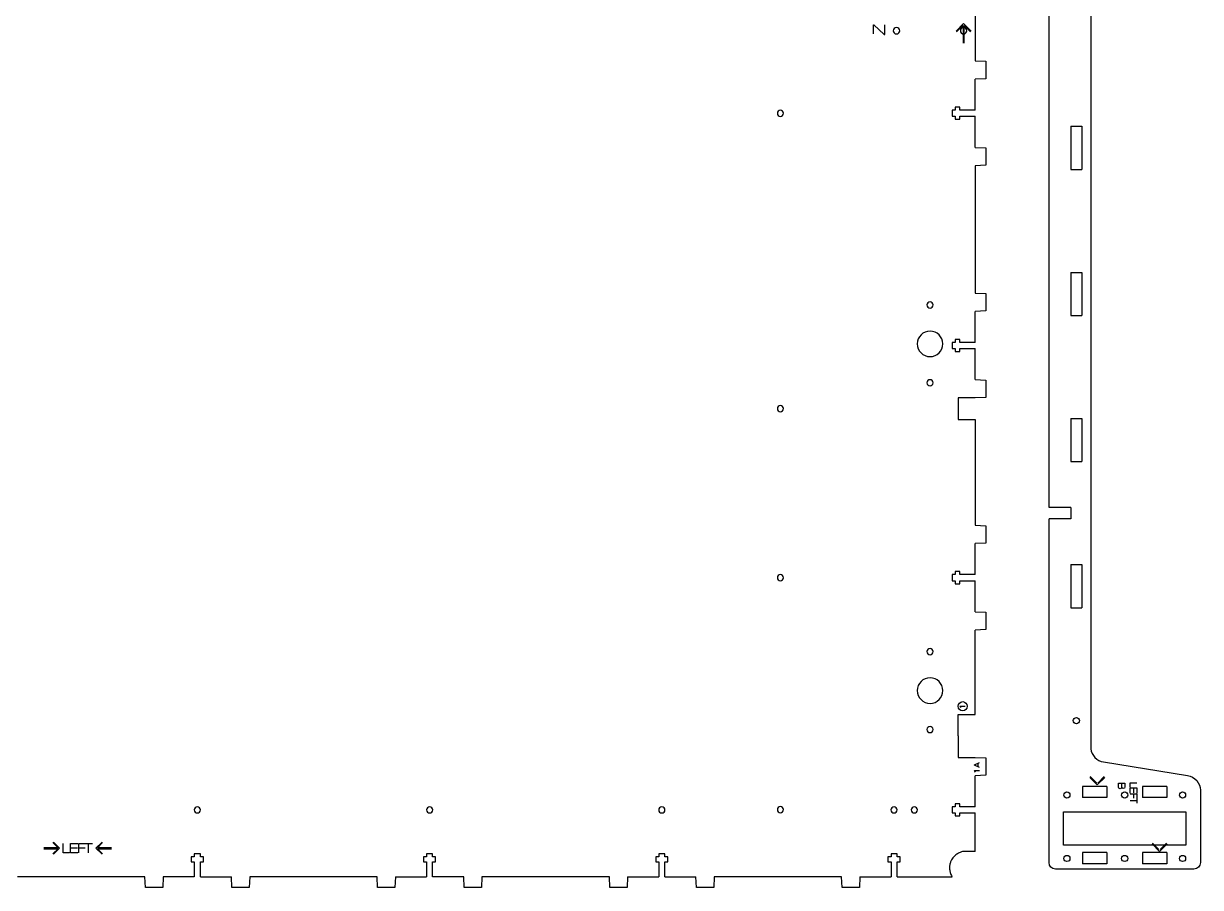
# Model space of a CAD drawing. Header units: millimetres. Extents: x -1126 to -81, y -862 to -38.
# Drawn here: x -625 to -81, y -862 to -462 of the extents above; entities that cross this region are included whole.
import ezdxf

# ---------------------------------------------------------------- set-up
doc = ezdxf.new("R2010")
doc.units = ezdxf.units.MM
doc.layers.add('CUTS', color=1, linetype='Continuous', true_color=0xff0000)
doc.layers.add('TEXT', color=5, linetype='Continuous', true_color=0x0000ff)

msp = doc.modelspace()

# ---------------------------------------------------------------- linework, layer by layer
at = {"layer": 'CUTS', "color": 1, "lineweight": 25, "true_color": 0xff0000}
for p, q in [((-151.2, -685.87), (-151.2, -150.97)), ((-131.88, -316.65), (-131.92, -585.39)), ((-185.33, -420.56), (-185.33, -479.46)), ((-185.33, -479.46), (-180.46, -479.66)), ((-180.46, -479.66), (-180.46, -487.69)), ((-180.46, -487.69), (-185.33, -487.89)), ((-185.33, -502.27), (-185.33, -487.89)), ((-194.55, -502.27), (-195.99, -502.27)), ((-195.99, -502.27), (-195.99, -505.07)), ((-195.99, -505.07), (-194.55, -505.07)), ((-194.55, -500.87), (-194.55, -502.27)), ((-192.35, -500.87), (-194.55, -500.87)), ((-194.55, -505.07), (-194.55, -506.47)), ((-192.35, -502.27), (-192.35, -500.87)), ((-185.33, -502.27), (-192.35, -502.27)), ((-192.35, -506.47), (-192.35, -505.07)), ((-192.35, -505.07), (-185.33, -505.07)), ((-185.33, -519.47), (-185.33, -505.07)), ((-194.55, -506.47), (-192.35, -506.47)), ((-141.16, -509.69), (-135.96, -509.69)), ((-141.16, -509.69), (-141.16, -529.69)), ((-135.96, -509.69), (-135.96, -529.69)), ((-185.33, -519.47), (-180.46, -519.67)), ((-180.46, -519.67), (-180.46, -527.7)), ((-180.46, -527.7), (-185.33, -527.9)), ((-185.33, -527.9), (-185.33, -586.79)), ((-141.16, -529.69), (-135.96, -529.69)), ((-141.16, -577.2), (-135.96, -577.2)), ((-141.16, -577.2), (-141.16, -597.2)), ((-135.96, -577.2), (-135.96, -597.2)), ((-185.33, -586.79), (-180.46, -586.99)), ((-180.46, -586.99), (-180.46, -595.03)), ((-131.92, -585.39), (-131.88, -797.39)), ((-180.46, -595.03), (-185.33, -595.23)), ((-185.33, -609.61), (-185.33, -595.23)), ((-141.16, -597.2), (-135.96, -597.2)), ((-192.35, -608.21), (-194.55, -608.21)), ((-194.55, -608.21), (-194.55, -609.61)), ((-192.35, -609.61), (-192.35, -608.21)), ((-194.55, -609.61), (-195.99, -609.61)), ((-195.99, -609.61), (-195.99, -612.41)), ((-195.99, -612.41), (-194.55, -612.41)), ((-194.55, -612.41), (-194.55, -613.81)), ((-194.55, -613.81), (-192.35, -613.81)), ((-185.33, -609.61), (-192.35, -609.61)), ((-192.35, -613.81), (-192.35, -612.41)), ((-192.35, -612.41), (-185.33, -612.41)), ((-185.33, -626.81), (-185.33, -612.41)), ((-185.33, -626.81), (-180.46, -627.01)), ((-180.46, -627.01), (-180.46, -635.04)), ((-193.23, -635.24), (-193.23, -645.19)), ((-185.33, -635.24), (-193.23, -635.24)), ((-180.46, -635.04), (-185.33, -635.24)), ((-193.23, -645.19), (-185.33, -645.19)), ((-185.33, -645.19), (-185.33, -694.13)), ((-141.16, -644.72), (-135.96, -644.72)), ((-141.16, -644.72), (-141.16, -664.72)), ((-135.96, -644.72), (-135.96, -664.72)), ((-141.16, -664.72), (-135.96, -664.72)), ((-141.16, -685.87), (-151.2, -685.87)), ((-141.16, -685.87), (-141.16, -691.07)), ((-185.33, -694.13), (-180.46, -694.33)), ((-180.46, -694.33), (-180.46, -702.37)), ((-141.16, -691.07), (-151.2, -691.07)), ((-151.2, -850.08), (-151.2, -691.07)), ((-180.46, -702.37), (-185.33, -702.57)), ((-185.33, -716.95), (-185.33, -702.57)), ((-141.16, -712.23), (-135.96, -712.23)), ((-141.16, -712.23), (-141.16, -732.23)), ((-135.96, -712.23), (-135.96, -732.23)), ((-194.55, -716.95), (-195.99, -716.95)), ((-195.99, -716.95), (-195.99, -719.75)), ((-192.35, -715.55), (-194.55, -715.55)), ((-194.55, -715.55), (-194.55, -716.95)), ((-192.35, -716.95), (-192.35, -715.55)), ((-185.33, -716.95), (-192.35, -716.95)), ((-195.99, -719.75), (-194.55, -719.75)), ((-194.55, -719.75), (-194.55, -721.15)), ((-194.55, -721.15), (-192.35, -721.15)), ((-192.35, -719.75), (-185.33, -719.75)), ((-192.35, -721.15), (-192.35, -719.75)), ((-185.33, -734.15), (-185.33, -719.75)), ((-185.33, -734.15), (-180.46, -734.35)), ((-180.46, -734.35), (-180.46, -742.38)), ((-141.16, -732.23), (-135.96, -732.23)), ((-180.46, -742.38), (-185.33, -742.58)), ((-185.33, -781.56), (-185.33, -742.58)), ((-193.23, -791.52), (-193.23, -781.56)), ((-193.23, -781.56), (-185.33, -781.56)), ((-193.23, -791.52), (-193.23, -801.47)), ((-193.23, -801.47), (-185.33, -801.47)), ((-185.33, -801.47), (-180.46, -801.67)), ((-180.46, -801.67), (-180.46, -809.71)), ((-180.46, -809.71), (-185.33, -809.91)), ((-185.33, -824.29), (-185.33, -809.91)), ((-135.67, -814.81), (-135.67, -820.01)), ((-124.45, -814.81), (-135.67, -814.81)), ((-124.45, -814.81), (-124.45, -820.01)), ((-107.95, -814.81), (-107.95, -820.01)), ((-96.72, -814.81), (-107.95, -814.81)), ((-96.72, -814.81), (-96.72, -820.01)), ((-124.45, -820.01), (-135.67, -820.01)), ((-96.72, -820.01), (-107.95, -820.01)), ((-194.55, -824.29), (-195.99, -824.29)), ((-195.99, -824.29), (-195.99, -827.09)), ((-192.35, -822.89), (-194.55, -822.89)), ((-194.55, -822.89), (-194.55, -824.29)), ((-192.35, -824.29), (-192.35, -822.89)), ((-185.33, -824.29), (-192.35, -824.29)), ((-195.99, -827.09), (-194.55, -827.09)), ((-194.55, -827.09), (-194.55, -828.49)), ((-194.55, -828.49), (-192.35, -828.49)), ((-192.35, -827.09), (-185.33, -827.09)), ((-192.35, -828.49), (-192.35, -827.09)), ((-185.33, -844.86), (-185.33, -827.09)), ((-546.24, -847.46), (-547.64, -847.46)), ((-547.64, -847.46), (-547.64, -849.66)), ((-543.44, -846.02), (-546.24, -846.02)), ((-546.24, -846.02), (-546.24, -847.46)), ((-543.44, -847.46), (-543.44, -846.02)), ((-542.04, -847.46), (-543.44, -847.46)), ((-542.04, -849.66), (-542.04, -847.46)), ((-438.9, -847.46), (-440.3, -847.46)), ((-440.3, -847.46), (-440.3, -849.66)), ((-436.1, -846.02), (-438.9, -846.02)), ((-438.9, -846.02), (-438.9, -847.46)), ((-436.1, -847.46), (-436.1, -846.02)), ((-434.7, -847.46), (-436.1, -847.46)), ((-434.7, -849.66), (-434.7, -847.46)), ((-331.56, -847.46), (-332.96, -847.46)), ((-332.96, -847.46), (-332.96, -849.66)), ((-328.76, -846.02), (-331.56, -846.02)), ((-331.56, -846.02), (-331.56, -847.46)), ((-328.76, -847.46), (-328.76, -846.02)), ((-327.36, -847.46), (-328.76, -847.46)), ((-327.36, -849.66), (-327.36, -847.46)), ((-224.22, -847.46), (-225.62, -847.46)), ((-225.62, -847.46), (-225.62, -849.66)), ((-221.42, -846.02), (-224.22, -846.02)), ((-224.22, -846.02), (-224.22, -847.46)), ((-221.42, -847.46), (-221.42, -846.02)), ((-220.02, -847.46), (-221.42, -847.46)), ((-220.02, -849.66), (-220.02, -847.46)), ((-185.33, -844.86), (-189.38, -844.86)), ((-135.67, -845.36), (-135.67, -850.56)), ((-124.45, -845.36), (-135.67, -845.36)), ((-124.45, -845.36), (-124.45, -850.56)), ((-107.95, -845.36), (-107.95, -850.56)), ((-96.72, -845.36), (-107.95, -845.36)), ((-96.72, -845.36), (-96.72, -850.56)), ((-547.64, -849.66), (-546.24, -849.66)), ((-546.24, -849.66), (-546.24, -856.68)), ((-543.44, -856.68), (-543.44, -849.66)), ((-543.44, -849.66), (-542.04, -849.66)), ((-440.3, -849.66), (-438.9, -849.66)), ((-438.9, -849.66), (-438.9, -856.68)), ((-436.1, -856.68), (-436.1, -849.66)), ((-436.1, -849.66), (-434.7, -849.66)), ((-332.96, -849.66), (-331.56, -849.66)), ((-331.56, -849.66), (-331.56, -856.68)), ((-328.76, -856.68), (-328.76, -849.66)), ((-328.76, -849.66), (-327.36, -849.66)), ((-225.62, -849.66), (-224.22, -849.66)), ((-224.22, -849.66), (-224.22, -856.68)), ((-221.42, -856.68), (-221.42, -849.66)), ((-221.42, -849.66), (-220.02, -849.66)), ((-84.2, -853.08), (-148.2, -853.08)), ((-124.45, -850.56), (-135.67, -850.56)), ((-96.72, -850.56), (-107.95, -850.56)), ((-569.06, -856.68), (-627.96, -856.68)), ((-568.86, -861.55), (-569.06, -856.68)), ((-560.63, -856.68), (-560.83, -861.55)), ((-546.24, -856.68), (-560.63, -856.68)), ((-543.44, -856.68), (-529.06, -856.68)), ((-528.86, -861.55), (-529.06, -856.68)), ((-520.62, -856.68), (-520.82, -861.55)), ((-461.72, -856.68), (-520.62, -856.68)), ((-461.52, -861.55), (-461.72, -856.68)), ((-453.29, -856.68), (-453.49, -861.55)), ((-453.29, -856.68), (-438.9, -856.68)), ((-421.72, -856.68), (-436.1, -856.68)), ((-421.52, -861.55), (-421.72, -856.68)), ((-413.28, -856.68), (-413.48, -861.55)), ((-354.38, -856.68), (-413.28, -856.68)), ((-354.18, -861.55), (-354.38, -856.68)), ((-345.95, -856.68), (-346.15, -861.55)), ((-345.95, -856.68), (-331.56, -856.68)), ((-328.76, -856.68), (-314.38, -856.68)), ((-314.18, -861.55), (-314.38, -856.68)), ((-305.94, -856.68), (-306.14, -861.55)), ((-247.04, -856.68), (-305.94, -856.68)), ((-246.84, -861.55), (-247.04, -856.68)), ((-238.61, -856.68), (-238.81, -861.55)), ((-238.61, -856.68), (-224.22, -856.68)), ((-221.42, -856.68), (-195.89, -856.68)), ((-560.83, -861.55), (-568.86, -861.55)), ((-520.82, -861.55), (-528.86, -861.55)), ((-453.49, -861.55), (-461.52, -861.55)), ((-413.48, -861.55), (-421.52, -861.55)), ((-346.15, -861.55), (-354.18, -861.55)), ((-306.14, -861.55), (-314.18, -861.55)), ((-238.81, -861.55), (-246.84, -861.55))]:
    msp.add_line(p, q, dxfattribs=at)
for points in [[(-125.97, -803.5), (-87.15, -809.86)], [(-81.2, -816.63), (-81.2, -846.13), (-81.2, -850.08)], [(-87.9, -841.97), (-144.5, -841.97), (-144.5, -826.52), (-87.9, -826.52), (-87.9, -841.97), (-87.9, -841.97)]]:
    msp.add_lwpolyline(points, dxfattribs=at)
for points in [[(-221.67, -464), (-222.5, -464), (-223.17, -464.67), (-223.17, -465.5)], [(-223.17, -465.5), (-223.17, -466.33), (-222.5, -467), (-221.67, -467)], [(-220.17, -465.5), (-220.17, -464.67), (-220.84, -464), (-221.67, -464)], [(-221.67, -467), (-220.84, -467), (-220.17, -466.33), (-220.17, -465.5)], [(-190.67, -464), (-191.5, -464), (-192.17, -464.67), (-192.17, -465.5)], [(-192.17, -465.5), (-192.17, -466.33), (-191.5, -467), (-190.67, -467)], [(-189.17, -465.5), (-189.17, -464.67), (-189.84, -464), (-190.67, -464)], [(-190.67, -467), (-189.84, -467), (-189.17, -466.33), (-189.17, -465.5)], [(-275.34, -502.25), (-276.13, -502.25), (-276.76, -502.88), (-276.76, -503.67)], [(-276.76, -503.67), (-276.76, -504.46), (-276.13, -505.09), (-275.34, -505.09)], [(-273.91, -503.67), (-273.91, -502.88), (-274.55, -502.25), (-275.34, -502.25)], [(-275.34, -505.09), (-274.55, -505.09), (-273.91, -504.46), (-273.91, -503.67)], [(-206.17, -590.84), (-206.96, -590.84), (-207.6, -591.48), (-207.6, -592.27)], [(-207.6, -592.27), (-207.6, -593.06), (-206.96, -593.69), (-206.17, -593.69)], [(-204.75, -592.27), (-204.75, -591.48), (-205.38, -590.84), (-206.17, -590.84)], [(-206.17, -593.69), (-205.38, -593.69), (-204.75, -593.06), (-204.75, -592.27)], [(-206.17, -604.37), (-209.43, -604.37), (-212.07, -607.01), (-212.07, -610.27)], [(-200.27, -610.27), (-200.27, -607.01), (-202.91, -604.37), (-206.17, -604.37)], [(-212.07, -610.27), (-212.07, -613.53), (-209.43, -616.17), (-206.17, -616.17)], [(-206.17, -616.17), (-202.91, -616.17), (-200.27, -613.53), (-200.27, -610.27)], [(-206.17, -626.84), (-206.96, -626.84), (-207.6, -627.48), (-207.6, -628.27)], [(-207.6, -628.27), (-207.6, -629.06), (-206.96, -629.69), (-206.17, -629.69)], [(-204.75, -628.27), (-204.75, -627.48), (-205.38, -626.84), (-206.17, -626.84)], [(-206.17, -629.69), (-205.38, -629.69), (-204.75, -629.06), (-204.75, -628.27)], [(-275.34, -638.79), (-276.13, -638.79), (-276.76, -639.43), (-276.76, -640.21)], [(-276.76, -640.21), (-276.76, -641), (-276.13, -641.64), (-275.34, -641.64)], [(-273.91, -640.21), (-273.91, -639.43), (-274.55, -638.79), (-275.34, -638.79)], [(-275.34, -641.64), (-274.55, -641.64), (-273.91, -641), (-273.91, -640.21)], [(-275.34, -716.92), (-276.13, -716.92), (-276.76, -717.56), (-276.76, -718.35)], [(-273.91, -718.35), (-273.91, -717.56), (-274.55, -716.92), (-275.34, -716.92)], [(-276.76, -718.35), (-276.76, -719.14), (-276.13, -719.77), (-275.34, -719.77)], [(-275.34, -719.77), (-274.55, -719.77), (-273.91, -719.14), (-273.91, -718.35)], [(-206.17, -751.11), (-206.96, -751.11), (-207.6, -751.75), (-207.6, -752.54)], [(-207.6, -752.54), (-207.6, -753.33), (-206.96, -753.96), (-206.17, -753.96)], [(-204.75, -752.54), (-204.75, -751.75), (-205.38, -751.11), (-206.17, -751.11)], [(-206.17, -753.96), (-205.38, -753.96), (-204.75, -753.33), (-204.75, -752.54)], [(-206.17, -764.64), (-209.43, -764.64), (-212.07, -767.28), (-212.07, -770.54)], [(-200.27, -770.54), (-200.27, -767.28), (-202.91, -764.64), (-206.17, -764.64)], [(-212.07, -770.54), (-212.07, -773.8), (-209.43, -776.44), (-206.17, -776.44)], [(-206.17, -776.44), (-202.91, -776.44), (-200.27, -773.8), (-200.27, -770.54)], [(-139.98, -784.44), (-139.98, -783.66), (-139.34, -783.02), (-138.56, -783.02)], [(-138.56, -783.02), (-137.77, -783.02), (-137.13, -783.66), (-137.13, -784.44)], [(-206.17, -787.11), (-206.96, -787.11), (-207.6, -787.75), (-207.6, -788.54)], [(-207.6, -788.54), (-207.6, -789.33), (-206.96, -789.96), (-206.17, -789.96)], [(-204.75, -788.54), (-204.75, -787.75), (-205.38, -787.11), (-206.17, -787.11)], [(-206.17, -789.96), (-205.38, -789.96), (-204.75, -789.33), (-204.75, -788.54)], [(-138.56, -785.87), (-139.34, -785.87), (-139.98, -785.23), (-139.98, -784.44)], [(-137.13, -784.44), (-137.13, -785.23), (-137.77, -785.87), (-138.56, -785.87)], [(-131.88, -797.39), (-131.55, -800.42), (-129.02, -803.1), (-125.97, -803.5)], [(-87.15, -809.86), (-83.87, -810.28), (-81.2, -813.33), (-81.2, -816.63)], [(-144.35, -818.84), (-144.35, -818.06), (-143.71, -817.42), (-142.92, -817.42)], [(-142.92, -820.27), (-143.71, -820.27), (-144.35, -819.63), (-144.35, -818.84)], [(-142.92, -817.42), (-142.13, -817.42), (-141.5, -818.06), (-141.5, -818.84)], [(-141.5, -818.84), (-141.5, -819.63), (-142.13, -820.27), (-142.92, -820.27)], [(-117.62, -818.84), (-117.62, -818.06), (-116.98, -817.42), (-116.2, -817.42)], [(-116.2, -820.27), (-116.98, -820.27), (-117.62, -819.63), (-117.62, -818.84)], [(-116.2, -817.42), (-115.41, -817.42), (-114.77, -818.06), (-114.77, -818.84)], [(-114.77, -818.84), (-114.77, -819.63), (-115.41, -820.27), (-116.2, -820.27)], [(-90.9, -818.84), (-90.9, -818.06), (-90.26, -817.42), (-89.47, -817.42)], [(-89.47, -820.27), (-90.26, -820.27), (-90.9, -819.63), (-90.9, -818.84)], [(-89.47, -817.42), (-88.69, -817.42), (-88.05, -818.06), (-88.05, -818.84)], [(-88.05, -818.84), (-88.05, -819.63), (-88.69, -820.27), (-89.47, -820.27)], [(-544.84, -824.26), (-545.62, -824.26), (-546.26, -824.9), (-546.26, -825.69)], [(-546.26, -825.69), (-546.26, -826.48), (-545.62, -827.11), (-544.84, -827.11)], [(-543.41, -825.69), (-543.41, -824.9), (-544.05, -824.26), (-544.84, -824.26)], [(-544.84, -827.11), (-544.05, -827.11), (-543.41, -826.48), (-543.41, -825.69)], [(-437.5, -824.26), (-438.28, -824.26), (-438.92, -824.9), (-438.92, -825.69)], [(-438.92, -825.69), (-438.92, -826.48), (-438.28, -827.11), (-437.5, -827.11)], [(-436.07, -825.69), (-436.07, -824.9), (-436.71, -824.26), (-437.5, -824.26)], [(-437.5, -827.11), (-436.71, -827.11), (-436.07, -826.48), (-436.07, -825.69)], [(-330.16, -824.26), (-330.94, -824.26), (-331.58, -824.9), (-331.58, -825.69)], [(-331.58, -825.69), (-331.58, -826.48), (-330.94, -827.11), (-330.16, -827.11)], [(-328.73, -825.69), (-328.73, -824.9), (-329.37, -824.26), (-330.16, -824.26)], [(-330.16, -827.11), (-329.37, -827.11), (-328.73, -826.48), (-328.73, -825.69)], [(-275.34, -824.14), (-276.13, -824.14), (-276.76, -824.78), (-276.76, -825.56)], [(-276.76, -825.56), (-276.76, -826.35), (-276.13, -826.99), (-275.34, -826.99)], [(-273.91, -825.56), (-273.91, -824.78), (-274.55, -824.14), (-275.34, -824.14)], [(-275.34, -826.99), (-274.55, -826.99), (-273.91, -826.35), (-273.91, -825.56)], [(-222.82, -824.26), (-223.6, -824.26), (-224.24, -824.9), (-224.24, -825.69)], [(-224.24, -825.69), (-224.24, -826.48), (-223.6, -827.11), (-222.82, -827.11)], [(-221.39, -825.69), (-221.39, -824.9), (-222.03, -824.26), (-222.82, -824.26)], [(-222.82, -827.11), (-222.03, -827.11), (-221.39, -826.48), (-221.39, -825.69)], [(-213.44, -824.26), (-214.22, -824.26), (-214.86, -824.9), (-214.86, -825.69)], [(-214.86, -825.69), (-214.86, -826.48), (-214.22, -827.11), (-213.44, -827.11)], [(-212.01, -825.69), (-212.01, -824.9), (-212.65, -824.26), (-213.44, -824.26)], [(-213.44, -827.11), (-212.65, -827.11), (-212.01, -826.48), (-212.01, -825.69)], [(-144.35, -848.16), (-144.35, -847.37), (-143.71, -846.73), (-142.92, -846.73)], [(-142.92, -849.58), (-143.71, -849.58), (-144.35, -848.95), (-144.35, -848.16)], [(-142.92, -846.73), (-142.13, -846.73), (-141.5, -847.37), (-141.5, -848.16)], [(-141.5, -848.16), (-141.5, -848.95), (-142.13, -849.58), (-142.92, -849.58)], [(-117.62, -848.16), (-117.62, -847.37), (-116.98, -846.73), (-116.2, -846.73)], [(-116.2, -849.58), (-116.98, -849.58), (-117.62, -848.95), (-117.62, -848.16)], [(-116.2, -846.73), (-115.41, -846.73), (-114.77, -847.37), (-114.77, -848.16)], [(-114.77, -848.16), (-114.77, -848.95), (-115.41, -849.58), (-116.2, -849.58)], [(-90.9, -848.16), (-90.9, -847.37), (-90.26, -846.73), (-89.47, -846.73)], [(-89.47, -849.58), (-90.26, -849.58), (-90.9, -848.95), (-90.9, -848.16)], [(-89.47, -846.73), (-88.68, -846.73), (-88.05, -847.37), (-88.05, -848.16)], [(-88.05, -848.16), (-88.05, -848.95), (-88.68, -849.58), (-89.47, -849.58)], [(-148.2, -853.08), (-149.85, -853.08), (-151.2, -851.73), (-151.2, -850.08)], [(-81.2, -850.08), (-81.2, -851.73), (-82.55, -853.08), (-84.2, -853.08)]]:
    msp.add_open_spline(points, degree=3, dxfattribs=at)
msp.add_open_spline([(-189.38, -844.86), (-189, -844.84), (-190.92, -844.89), (-191.49, -845.05), (-192.38, -845.39), (-193.09, -845.74), (-193.9, -846.2), (-194.72, -846.94), (-195.61, -847.71), (-196.24, -848.85), (-196.9, -850.06), (-197.12, -851.37), (-197.17, -852.59), (-197.11, -853.74), (-196.82, -855), (-196.3, -855.81), (-196.13, -856.69), (-195.89, -856.68)], degree=3, knots=[0, 0, 0, 0, 1.142485, 2.346083, 3.019204, 3.816741, 4.77356, 5.752633, 7.145008, 8.265175, 9.615532, 11.260628, 12.197886, 13.268234, 14.729827, 15.873003, 16.58665, 16.58665, 16.58665, 16.58665], dxfattribs=at)
at = {"layer": 'TEXT', "color": 5, "lineweight": 25, "true_color": 0x0000ff}
for points in [[(-194.15, -465.68), (-190.67, -462.2), (-187.19, -465.68)], [(-232.32, -466.95), (-232.32, -462.82), (-232.14, -462.82), (-227.32, -467.2), (-227.1, -467.2), (-227.1, -462.73)], [(-193.91, -466.05), (-190.92, -463.06), (-190.92, -471.24)], [(-190.42, -471.24), (-190.42, -463.06), (-187.42, -466.06)], [(-192.36, -777.8), (-192.36, -777.71), (-189.98, -777.71)], [(-183.26, -806.06), (-185.68, -804.95), (-185.68, -804.86), (-183.26, -803.75)], [(-184.06, -804.12), (-184.06, -805.7)], [(-185.66, -807.53), (-185.66, -807.44), (-183.28, -807.44)], [(-132.12, -810.33), (-129.13, -813.32)], [(-128.63, -813.32), (-125.63, -810.32)], [(-132.36, -810.7), (-128.88, -814.18), (-125.4, -810.7)], [(-119.13, -814.89), (-119.13, -813.36), (-116.11, -813.36), (-116.11, -813.36)], [(-117.55, -815.14), (-117.55, -813.36)], [(-117.55, -815.14), (-117.55, -815.14)], [(-116.11, -813.36), (-116.11, -815)], [(-113.73, -815.25), (-113.73, -813.11), (-110.68, -813.11)], [(-113.73, -817.94), (-113.73, -815.54), (-110.68, -815.54), (-110.68, -817.91)], [(-112.1, -815.54), (-112.1, -817.81)], [(-113.73, -818.21), (-110.68, -818.21), (-110.68, -820.34)], [(-113.73, -821.33), (-110.68, -821.33)], [(-112.1, -818.21), (-112.1, -820.22)], [(-110.68, -820.01), (-110.68, -822.64)], [(-611.6, -840.84), (-609.21, -843.23), (-615.75, -843.23)], [(-611.3, -840.65), (-608.52, -843.43), (-611.3, -846.21)], [(-603.86, -845.61), (-606.92, -845.61), (-606.92, -841.25)], [(-600.01, -845.61), (-603.44, -845.61), (-603.44, -841.25), (-600.05, -841.25)], [(-599.63, -845.61), (-599.63, -841.25), (-596.58, -841.25)], [(-597.05, -841.25), (-593.29, -841.25)], [(-595.16, -845.61), (-595.16, -841.25)], [(-588.91, -846.21), (-591.69, -843.43), (-588.91, -840.65)], [(-584.47, -843.23), (-591.01, -843.23), (-588.61, -840.83)], [(-103.59, -841.41), (-100.12, -844.89), (-96.64, -841.41)], [(-103.36, -841.04), (-100.37, -844.03)], [(-99.87, -844.03), (-96.87, -841.03)], [(-615.75, -843.63), (-609.21, -843.63), (-611.61, -846.03)], [(-603.44, -843.28), (-600.19, -843.28)], [(-599.63, -843.28), (-596.75, -843.28)], [(-588.61, -846.02), (-591.01, -843.63), (-584.47, -843.63)]]:
    msp.add_lwpolyline(points, dxfattribs=at)
for points in [[(-193.21, -777.79), (-193.21, -776.62), (-192.26, -775.66), (-191.09, -775.66)], [(-191.09, -779.91), (-192.26, -779.91), (-193.21, -778.96), (-193.21, -777.79)], [(-191.91, -778.55), (-192, -778.18), (-192.19, -777.94), (-192.36, -777.8)], [(-191.09, -775.66), (-189.91, -775.66), (-188.96, -776.61), (-188.96, -777.79)], [(-188.96, -777.79), (-188.96, -778.96), (-189.91, -779.91), (-191.09, -779.91)], [(-185.21, -808.28), (-185.31, -807.91), (-185.5, -807.67), (-185.66, -807.53)], [(-118.31, -815.9), (-118.66, -815.9), (-119.13, -815.68), (-119.13, -814.89)], [(-117.55, -815.14), (-117.57, -815.53), (-117.78, -815.9), (-118.31, -815.9)], [(-116.86, -815.81), (-117.22, -815.81), (-117.55, -815.5), (-117.55, -815.14)], [(-116.11, -815), (-116.11, -815.47), (-116.37, -815.81), (-116.86, -815.81)]]:
    msp.add_open_spline(points, degree=3, dxfattribs=at)

doc.saveas('drawing.dxf')
